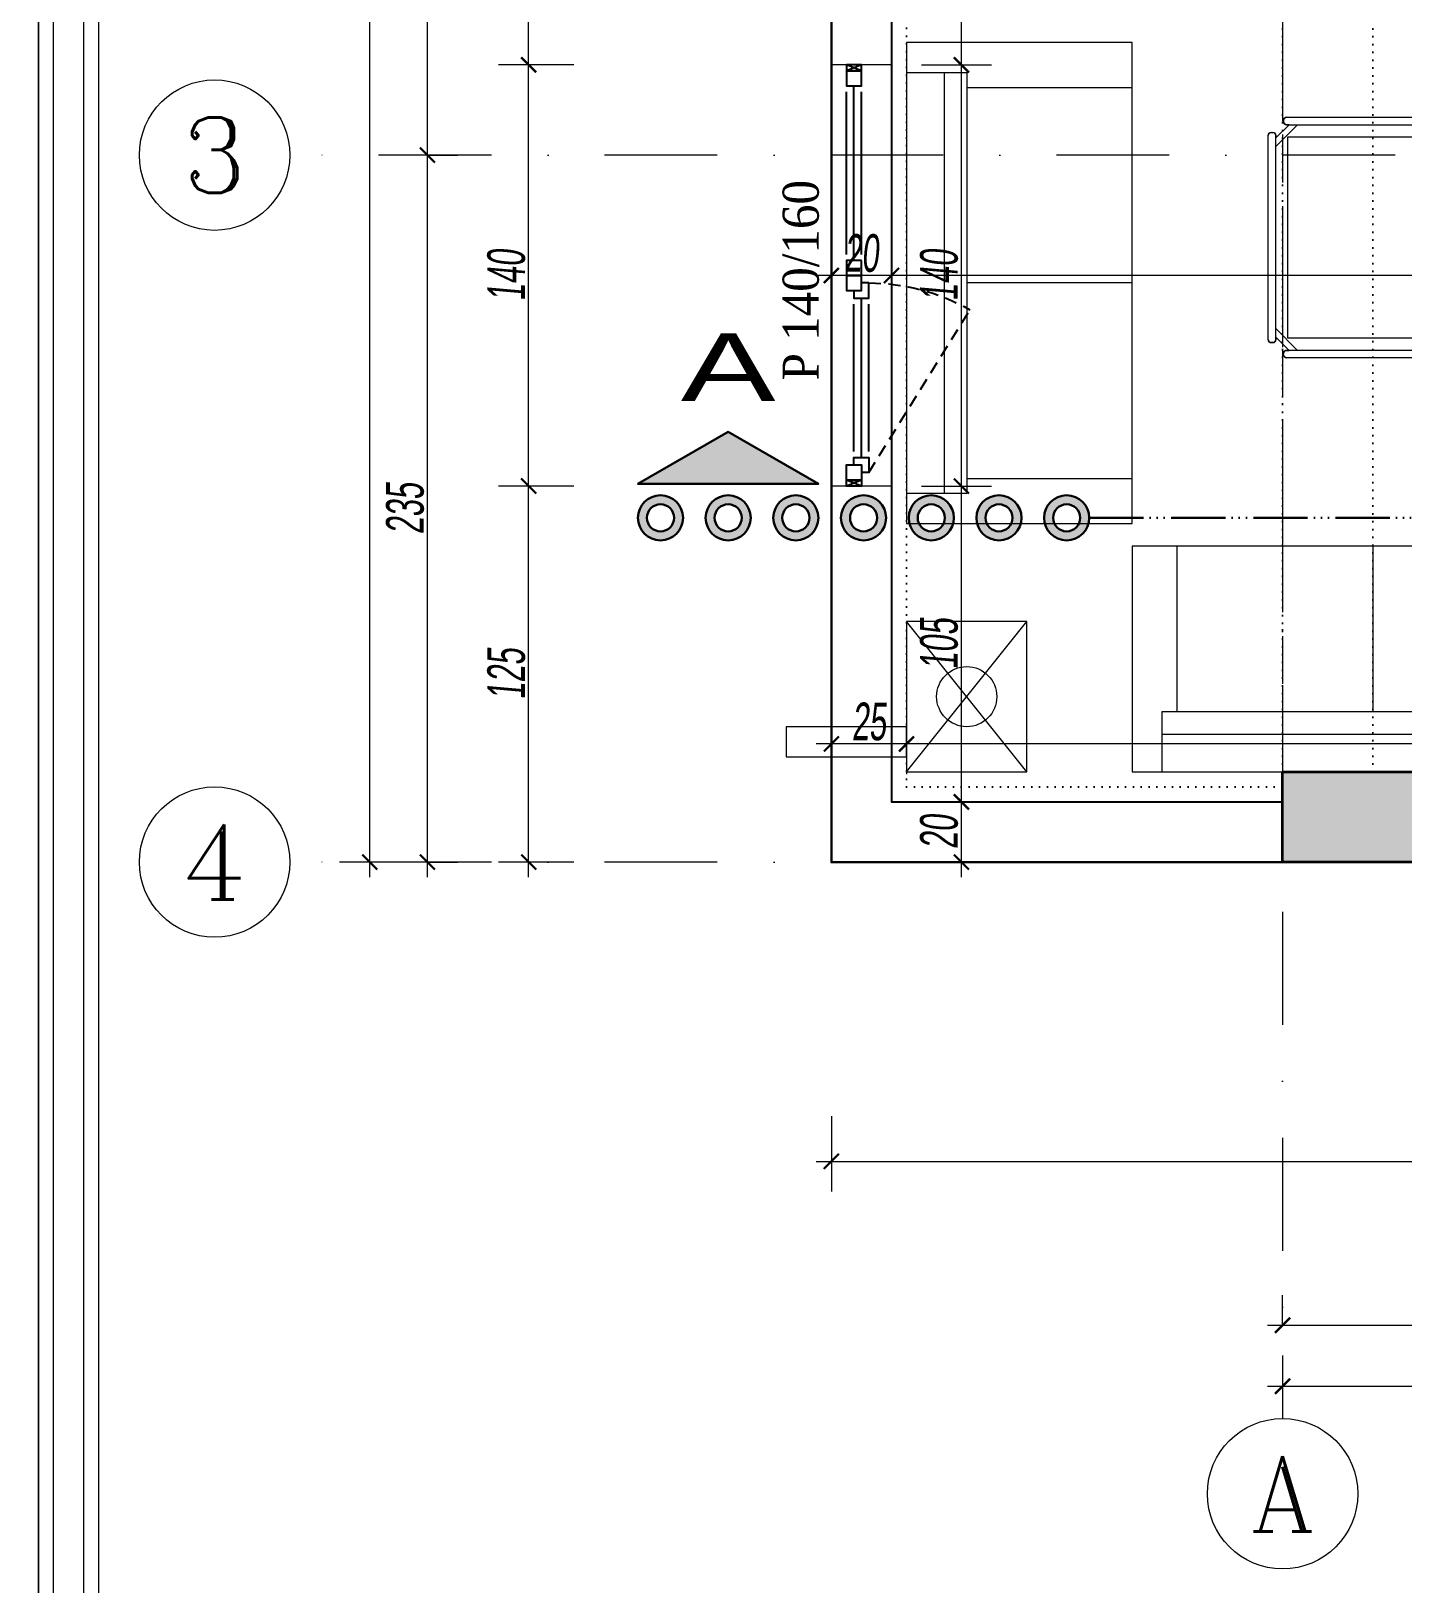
# Model space of a CAD drawing. Header units: millimetres. Extents: x -2145 to 33996, y -835 to 2363.
# Drawn here: x 13843 to 14299, y -380 to 136 of the extents above; entities that cross this region are included whole.
import ezdxf
from ezdxf.enums import TextEntityAlignment as Align

# ---------------------------------------------------------------- set-up
doc = ezdxf.new("R2010")
doc.units = ezdxf.units.MM
for name, pattern in [('ACAD_ISO06W100', [36, 24, -3, 0, -3, 0, -3, 0, -3]), ('DASHDOT', [1, 0.5, -0.25, 0, -0.25]), ('DOT', [0.25, 0, -0.25]), ('HIDDEN', [9.525, 6.35, -3.175]), ('KESIK', [0.325, 0.2, -0.125])]:
    doc.linetypes.add(name, pattern=pattern)
for name, color, linetype in [('0 @ 1', 7, 'Continuous'), ('m_doğrama_aluminyum', 105, 'Continuous'), ('NET_KİRİŞ', 253, 'DOT'), ('NET_POZ', 41, 'Continuous')]:
    doc.layers.add(name, color=color, linetype=linetype)
doc.layers.add('ALAN', color=3, linetype='Continuous', lineweight=25, plot=False)
for name, color, linetype, lineweight in [('arcCGDM_antet', 85, 'Continuous', 20), ('EMSAL HESAP', 1, 'Continuous', 30), ('MM-TEFRIS', 173, 'Continuous', 5), ('NET_AKS', 251, 'DASHDOT', 9), ('NET_AKS_YAZI', 31, 'DASHDOT', 9), ('NET_DUVAR', 150, 'Continuous', 18), ('NET_IZDUSUM', 251, 'HIDDEN', 5), ('NET_KESİT_ÇİZİGİSİ', 1, 'Continuous', 30), ('NET_KOLON_TARAMA', 8, 'Continuous', 0), ('NET_TAŞIYICI', 1, 'Continuous', 35), ('NET_ÖLÇÜ DIŞ', 235, 'Continuous', 9), ('NET_ÖLÇÜ İÇ', 54, 'Continuous', 9), ('NET_ÖLÇÜ_AKS', 31, 'Continuous', 15), ('TEFRIS_TWA', 173, 'Continuous', 9)]:
    doc.layers.add(name, color=color, linetype=linetype, lineweight=lineweight)
doc.layers.add('NET_TEFRIS2', color=7, linetype='Continuous', true_color=0xb5b5b5)
doc.layers.add('TEFRIS_YENI_TWA @ 1', color=7, linetype='Continuous', true_color=0xb5b5b5)
doc.styles.add('ARıAL', font='arial.ttf', dxfattribs={"width": 0.7})
doc.styles.add('BODRUM', font='swisscl.ttf', dxfattribs={"width": 0.8, "oblique": 5})
doc.styles.add('TAks_2', font='ROMANC', dxfattribs={"height": 5})
doc.styles.add('TGS SAYILAR', font='times.ttf', dxfattribs={"width": 0.7})
doc.dimstyles.new('olcu-50', dxfattribs={"dimscale": 0, "dimtxt": 12.5, "dimasz": 5, "dimexe": 10, "dimexo": 10, "dimgap": 1, "dimtad": 1, "dimdec": 1, "dimzin": 12, "dimtxsty": 'BODRUM', "dimblk": 'ARCHTICK', "dimcen": 8, "dimdle": 5, "dimclrd": 256, "dimclre": 256, "dimclrt": 256, "dimadec": 0, "dimazin": 2, "dimtfac": 1, "dimtdec": 1, "dimtix": 1, "dimtmove": 0, "dimatfit": 3, "dimldrblk": 'ARCHTICK', "dimfxl": 15, "dimfxlon": 1, "dimlwd": -1, "dimlwe": -1, "dimarcsym": 0})

# ---------------------------------------------------------------- blocks, each defined once
blk = doc.blocks.new('A$Cec846f78')
at = {"layer": 'NET_TAŞIYICI'}
blk.add_lwpolyline([(-1580, 30), (-1580, 0), (-1660, 0), (-1660, 30)], close=True, dxfattribs=at)
blk = doc.blocks.new('A$Ca5374770')
at = {"layer": 'NET_KOLON_TARAMA'}
h = blk.add_hatch(dxfattribs=at)
h.set_pattern_fill('ANSI33', color=256)
h.paths.add_polyline_path([(1115, 0), (1115, 235), (1090, 235), (1090, 225), (1090, 0)])
h.paths.add_polyline_path([(890, 0), (890, 225), (890, 235), (865, 235), (865, 0)])
h.paths.add_polyline_path([(1580, 30), (1580, 0), (1660, 0), (1660, 30)])
h.paths.add_polyline_path([(1620, 455), (1620, 385), (1660, 385), (1660, 455)])
h.paths.add_polyline_path([(80, 950), (80, 980), (0, 980), (0, 950)])
h.paths.add_polyline_path([(1580, 980), (1580, 950), (1660, 950), (1660, 980)])
h.paths.add_polyline_path([(1035, 980), (1035, 950), (1115, 950), (1115, 980)])
h.paths.add_polyline_path([(625, 950), (625, 980), (545, 980), (545, 950)])
h.paths.add_polyline_path([(80, 0), (80, 30), (0, 30), (0, 0)])
h.paths.add_polyline_path([(1051, 425), (1051, 385), (1121, 385), (1121, 425)])
h.paths.add_polyline_path([(609, 385), (609, 425), (539, 425), (539, 385)])
h.paths.add_polyline_path([(585, 0), (585, 30), (505, 30), (505, 0)])
h.paths.add_polyline_path([(40, 385), (40, 455), (0, 455), (0, 385)])
at = {"layer": 'NET_TAŞIYICI', "xscale": -1}
blk.add_blockref('A$Cec846f78', (0, 0), dxfattribs=at)
blk = doc.blocks.new('*U527')
at = {"layer": 'MM-TEFRIS'}
for p, q in [((-30.27, 37.5), (-37.5, 30.27)), ((-33.1, 37.5), (-37.5, 33.1)), ((-34.94, 39), (-34.94, 38.5)), ((-33.94, 40), (33.94, 40)), ((-33.94, 37.5), (33.94, 37.5)), ((30.27, 37.5), (37.5, 30.27)), ((33.1, 37.5), (37.5, 33.1)), ((34.94, 39), (34.94, 38.5)), ((-40, -33.94), (-40, 33.94)), ((-39, 34.94), (-38.5, 34.94)), ((-37.5, -33.94), (-37.5, 33.94)), ((-33.5, -33.5), (-33.5, 33.5)), ((-33.5, 33.5), (33.5, 33.5)), ((33.5, 33.5), (33.5, -33.5)), ((37.5, 33.94), (37.5, -33.94)), ((39, 34.94), (38.5, 34.94)), ((40, 33.94), (40, -33.94)), ((-30.27, -37.5), (-37.5, -30.27)), ((30.27, -37.5), (37.5, -30.27)), ((-39, -34.94), (-38.5, -34.94)), ((-33.1, -37.5), (-37.5, -33.1)), ((33.5, -33.5), (-33.5, -33.5)), ((33.1, -37.5), (37.5, -33.1)), ((39, -34.94), (38.5, -34.94)), ((-34.94, -39), (-34.94, -38.5)), ((33.94, -37.5), (-33.94, -37.5)), ((33.94, -40), (-33.94, -40)), ((34.94, -39), (34.94, -38.5))]:
    blk.add_line(p, q, dxfattribs=at)
blk.add_lwpolyline([(-33.94, -40, -0.414214), (-34.94, -39), (-34.94, -38.5, -0.414214), (-33.94, -37.5), (-33.1, -37.5), (-37.5, -33.1), (-37.5, -33.94, -0.414214), (-38.5, -34.94), (-39, -34.94, -0.414214), (-40, -33.94), (-40, 33.94, -0.414214), (-39, 34.94), (-38.5, 34.94, -0.414214), (-37.5, 33.94), (-37.5, 33.1), (-33.1, 37.5), (-33.94, 37.5, -0.414214), (-34.94, 38.5), (-34.94, 39, -0.414214), (-33.94, 40), (33.94, 40, -0.414214), (34.94, 39), (34.94, 38.5, -0.414214), (33.94, 37.5), (33.1, 37.5), (37.5, 33.1), (37.5, 33.94, -0.414214), (38.5, 34.94), (39, 34.94, -0.414214), (40, 33.94), (40, -33.94, -0.414214), (39, -34.94), (38.5, -34.94, -0.414214), (37.5, -33.94), (37.5, -33.1), (33.1, -37.5), (33.94, -37.5, -0.414214), (34.94, -38.5), (34.94, -39, -0.414214), (33.94, -40)], format="xyb", close=True, dxfattribs=at)
for centre, start, end in [((-33.94, 39), 90, 180), ((-33.94, 38.5), 180, 270), ((33.94, 39), 0, 90), ((33.94, 38.5), 270, 0), ((-39, 33.94), 90, 180), ((-38.5, 33.94), 0, 90), ((38.5, 33.94), 90, 180), ((39, 33.94), 0, 90), ((-39, -33.94), 180, 270), ((-38.5, -33.94), 270, 0), ((38.5, -33.94), 180, 270), ((39, -33.94), 270, 0), ((-33.94, -38.5), 90, 180), ((-33.94, -39), 180, 270), ((33.94, -38.5), 0, 90), ((33.94, -39), 270, 0)]:
    blk.add_arc(centre, 1, start, end, dxfattribs=at)
blk = doc.blocks.new('*U607')
at = {"layer": 'MM-TEFRIS'}
blk.add_lwpolyline([(0, 10), (160, 10), (160, 85), (0, 85)], close=True, dxfattribs=at)
at = {"layer": 'MM-TEFRIS', "lineweight": 9, "flags": 128}
blk.add_lwpolyline([(0, 10), (160, 10), (160, 85), (0, 85)], close=True, dxfattribs=at)
blk.add_lwpolyline([(0, 10), (160, 10), (160, 85), (0, 85)], close=True, dxfattribs=at)
for points in [[(10, 65), (10, 85)], [(150, 85), (150, 85), (150, 65), (150, 65)], [(150, 72.5), (10, 72.5)], [(150, 65), (10, 65)], [(15, 65), (15, 10)], [(80, 10), (80, 65)], [(145, 65), (145, 10)]]:
    blk.add_lwpolyline(points, dxfattribs=at)
blk = doc.blocks.new('C.MAKINESI')
at = {"layer": 'TEFRIS_TWA'}
for points in [[(-40, 20), (-40, -30), (0, -30), (0, 20), (-40, 20)], [(-40, 20), (0, -30)], [(0, 20), (-40, -30)]]:
    blk.add_lwpolyline(points, dxfattribs=at)
blk.add_lwpolyline([(40, 15), (0, 15), (0, 5), (40, 5)], close=True, dxfattribs=at)
blk.add_circle((-20, -5, 0), 10, dxfattribs=at)
blk = doc.blocks.new('*U619')
at = {"layer": 'm_doğrama_aluminyum', "linetype": 'KESIK', "ltscale": 0.2}
blk.add_line((-3015.1746, -58.1938, 0), (-3014.6338, -57.8585, 0), dxfattribs=at)
blk.add_line((-3015.1746, -58.1938, 0), (-3014.6338, -57.8585, 0), dxfattribs=at)
at = {"layer": 'm_doğrama_aluminyum', "elevation": 0}
for points in [[(-3015.1996, -58.2188), (-3015.2196, -58.2188), (-3015.2196, -58.2688), (-3015.1996, -58.2688), (-3015.1996, -58.2188)], [(-3015.1996, -58.2188), (-3015.2196, -58.2688)], [(-3015.2196, -58.2188), (-3015.1996, -58.2688)], [(-3015.1996, -58.2188), (-3015.1996, -58.2688), (-3015.1496, -58.2688), (-3015.1496, -58.2188), (-3015.1996, -58.2188)], [(-3015.1746, -58.1938), (-3015.1746, -58.2188)], [(-3015.1496, -58.2438), (-3015.1246, -58.2438), (-3015.1246, -58.1938), (-3015.1746, -58.1938)], [(-3015.1246, -58.2188), (-3014.5946, -58.2188)], [(-3015.1046, -58.1938), (-3014.6146, -58.1938)], [(-3014.5696, -58.2438), (-3014.5946, -58.2438), (-3014.5946, -58.1938), (-3014.5446, -58.1938)], [(-3014.5196, -58.2188), (-3014.5196, -58.2688), (-3014.5696, -58.2688), (-3014.5696, -58.2188), (-3014.5196, -58.2188)], [(-3014.5446, -58.1938), (-3014.5446, -58.2188)], [(-3014.4696, -58.2188), (-3014.4696, -58.2688), (-3014.5196, -58.2688), (-3014.5196, -58.2188), (-3014.4696, -58.2188)], [(-3014.4496, -58.2188), (-3013.9096, -58.2188)], [(-3013.8396, -58.2188), (-3013.8396, -58.2688), (-3013.8896, -58.2688), (-3013.8896, -58.2188), (-3013.8396, -58.2188)], [(-3013.8396, -58.2188), (-3013.8196, -58.2188), (-3013.8196, -58.2688), (-3013.8396, -58.2688), (-3013.8396, -58.2188)], [(-3013.8396, -58.2188), (-3013.8196, -58.2688)], [(-3013.8196, -58.2188), (-3013.8396, -58.2688)], [(-3015.1046, -58.2438), (-3014.6146, -58.2438)], [(-3014.4696, -58.2438), (-3013.8896, -58.2438)], [(-3014.4496, -58.2688), (-3013.9096, -58.2688)]]:
    blk.add_lwpolyline(points, dxfattribs=at)
at = {"layer": 'm_doğrama_aluminyum', "linetype": 'KESIK', "ltscale": 0.2}
blk.add_arc((-3015.2196, -58.1938, 0), 0.675, 359.9828, 29.7904, dxfattribs=at)
blk = doc.blocks.new('_ArchTick')
at = {"color": 0, "linetype": 'ByBlock', "const_width": 0.15}
blk.add_lwpolyline([(-0.5, -0.5), (0.5, 0.5)], dxfattribs=at)
blk = doc.blocks.new('*D1572')
at = {"layer": 'Defpoints', "color": 0, "transparency": 16777216}
for p in [(-1114.26, -745), (-1114.26, -745), (-1114.26, -980)]:
    blk.add_point(p, dxfattribs=at)
at = {"layer": 'NET_ÖLÇÜ_AKS', "transparency": 16777216}
for p, q in [((-1114.26, -985), (-1114.26, -740)), ((-1114.26, -745), (-1104.26, -745)), ((-1114.26, -980), (-1104.26, -980))]:
    blk.add_line(p, q, dxfattribs=at)
at = {"layer": 'NET_ÖLÇÜ_AKS', "transparency": 16777216, "xscale": 5, "yscale": 5, "zscale": 5}
for p, rotation in [((-1114.26, -745), 90), ((-1114.26, -980), 270)]:
    blk.add_blockref('_ArchTick', p, dxfattribs=dict(at, rotation=rotation))
at = {"layer": 'NET_ÖLÇÜ_AKS', "transparency": 16777216, "insert": (-1121.67, -862.5), "char_height": 12.5, "attachment_point": 5, "rotation": 90, "style": 'BODRUM'}
blk.add_mtext('235', dxfattribs=at)
blk = doc.blocks.new('*D1573')
at = {"layer": 'Defpoints', "color": 0, "transparency": 16777216}
for p in [(-1114.26, -595), (-1114.26, -595), (-1114.26, -745)]:
    blk.add_point(p, dxfattribs=at)
at = {"layer": 'NET_ÖLÇÜ_AKS', "transparency": 16777216}
for p, q in [((-1114.26, -750), (-1114.26, -590)), ((-1114.26, -595), (-1104.26, -595)), ((-1114.26, -745), (-1104.26, -745))]:
    blk.add_line(p, q, dxfattribs=at)
at = {"layer": 'NET_ÖLÇÜ_AKS', "transparency": 16777216, "xscale": 5, "yscale": 5, "zscale": 5}
for p, rotation in [((-1114.26, -595), 90), ((-1114.26, -745), 270)]:
    blk.add_blockref('_ArchTick', p, dxfattribs=dict(at, rotation=rotation))
at = {"layer": 'NET_ÖLÇÜ_AKS', "transparency": 16777216, "insert": (-1121.66, -670), "char_height": 12.5, "attachment_point": 5, "rotation": 90, "style": 'BODRUM'}
blk.add_mtext('150', dxfattribs=at)
blk = doc.blocks.new('*D1575')
at = {"layer": 'Defpoints', "color": 0, "transparency": 16777216}
for p in [(-1133.46, 0), (-1114.26, 0), (-1114.26, -980)]:
    blk.add_point(p, dxfattribs=at)
at = {"layer": 'NET_ÖLÇÜ_AKS', "transparency": 16777216}
for p, q in [((-1133.46, -985), (-1133.46, 5)), ((-1124.26, 0), (-1143.46, 0)), ((-1124.26, -980), (-1143.46, -980))]:
    blk.add_line(p, q, dxfattribs=at)
at = {"layer": 'NET_ÖLÇÜ_AKS', "transparency": 16777216, "xscale": 5, "yscale": 5, "zscale": 5}
for p, rotation in [((-1133.46, 0), 90), ((-1133.46, -980), 270)]:
    blk.add_blockref('_ArchTick', p, dxfattribs=dict(at, rotation=rotation))
at = {"layer": 'NET_ÖLÇÜ_AKS', "transparency": 16777216, "insert": (-1140.86, -490), "char_height": 12.5, "attachment_point": 5, "rotation": 90, "style": 'BODRUM'}
blk.add_mtext('980', dxfattribs=at)
blk = doc.blocks.new('*D1576')
at = {"layer": 'Defpoints', "color": 0, "transparency": 16777216}
for p in [(-830, -1133.99), (-285, -1133.99), (-285, -1133.99)]:
    blk.add_point(p, dxfattribs=at)
at = {"layer": 'NET_ÖLÇÜ_AKS', "transparency": 16777216}
for p, q in [((-830, -1133.99), (-830, -1123.99)), ((-285, -1133.99), (-285, -1123.99)), ((-835, -1133.99), (-280, -1133.99))]:
    blk.add_line(p, q, dxfattribs=at)
at = {"layer": 'NET_ÖLÇÜ_AKS', "transparency": 16777216, "xscale": 5, "yscale": 5, "zscale": 5, "rotation": 180}
blk.add_blockref('_ArchTick', (-830, -1133.99), dxfattribs=at)
at = {"layer": 'NET_ÖLÇÜ_AKS', "transparency": 16777216, "xscale": 5, "yscale": 5, "zscale": 5}
blk.add_blockref('_ArchTick', (-285, -1133.99), dxfattribs=at)
at = {"layer": 'NET_ÖLÇÜ_AKS', "transparency": 16777216, "insert": (-557.5, -1126.61), "char_height": 12.5, "attachment_point": 5, "style": 'BODRUM'}
blk.add_mtext('545', dxfattribs=at)
blk = doc.blocks.new('*D1580')
at = {"layer": 'Defpoints', "color": 0, "transparency": 16777216}
for p in [(-830, -1133.99), (830, -1133.99), (830, -1154.27)]:
    blk.add_point(p, dxfattribs=at)
at = {"layer": 'NET_ÖLÇÜ_AKS', "transparency": 16777216}
for p, q in [((-830, -1143.99), (-830, -1164.27)), ((830, -1143.99), (830, -1164.27)), ((-835, -1154.27), (835, -1154.27))]:
    blk.add_line(p, q, dxfattribs=at)
at = {"layer": 'NET_ÖLÇÜ_AKS', "transparency": 16777216, "xscale": 5, "yscale": 5, "zscale": 5, "rotation": 180}
blk.add_blockref('_ArchTick', (-830, -1154.27), dxfattribs=at)
at = {"layer": 'NET_ÖLÇÜ_AKS', "transparency": 16777216, "xscale": 5, "yscale": 5, "zscale": 5}
blk.add_blockref('_ArchTick', (830, -1154.27), dxfattribs=at)
at = {"layer": 'NET_ÖLÇÜ_AKS', "transparency": 16777216, "insert": (0, -1146.87), "char_height": 12.5, "attachment_point": 5, "style": 'BODRUM'}
blk.add_mtext('1660', dxfattribs=at)
blk = doc.blocks.new('A$C5ec6af74')
at = {"layer": 'NET_AKS', "ltscale": 75}
for p, q in [((-865, 1185), (-865, -185)), ((1125, 235), (-1195, 235)), ((1125, 0), (-1195, 0))]:
    blk.add_line(p, q, dxfattribs=at)
at = {"layer": 'NET_AKS', "linetype": 'Continuous', "ltscale": 100}
for centre in [(-1220, 235), (-1220, 0), (-865, -210)]:
    blk.add_circle(centre, 25, dxfattribs=at)
at = {"layer": 'NET_AKS_YAZI', "linetype": 'Continuous', "style": 'TAks_2'}
for s, p in [('3', (-1220, 235)), ('4', (-1220, 0)), ('A', (-865, -210))]:
    blk.add_text(s, height=25, dxfattribs=at).set_placement(p, align=Align.MIDDLE_CENTER)
blk = doc.blocks.new('*D838')
at = {"layer": 'Defpoints', "color": 0, "transparency": 16777216}
for p in [(14152.72, -120.39), (14152.72, -120.39), (14152.72, -140.39)]:
    blk.add_point(p, dxfattribs=at)
at = {"layer": 'NET_ÖLÇÜ İÇ', "transparency": 16777216}
for p, q in [((14152.72, -145.39), (14152.72, -115.39)), ((14152.72, -120.39), (14162.72, -120.39)), ((14152.72, -140.39), (14162.72, -140.39))]:
    blk.add_line(p, q, dxfattribs=at)
at = {"layer": 'NET_ÖLÇÜ İÇ', "transparency": 16777216, "xscale": 5, "yscale": 5, "zscale": 5}
for p, rotation in [((14152.72, -120.39), 90), ((14152.72, -140.39), 270)]:
    blk.add_blockref('_ArchTick', p, dxfattribs=dict(at, rotation=rotation))
at = {"layer": 'NET_ÖLÇÜ İÇ', "transparency": 16777216, "insert": (14145.31, -130.39), "char_height": 12.5, "attachment_point": 5, "rotation": 90, "style": 'BODRUM'}
blk.add_mtext('20', dxfattribs=at)
blk = doc.blocks.new('*D839')
at = {"layer": 'Defpoints', "color": 0, "transparency": 16777216}
for p in [(14129.48, -15.39), (14152.72, -15.39), (14152.72, -120.39)]:
    blk.add_point(p, dxfattribs=at)
at = {"layer": 'NET_ÖLÇÜ İÇ', "transparency": 16777216}
for p, q in [((14139.48, -15.39), (14162.72, -15.39)), ((14152.72, -125.39), (14152.72, -10.39)), ((14152.72, -120.39), (14162.72, -120.39))]:
    blk.add_line(p, q, dxfattribs=at)
at = {"layer": 'NET_ÖLÇÜ İÇ', "transparency": 16777216, "xscale": 5, "yscale": 5, "zscale": 5}
for p, rotation in [((14152.72, -15.39), 90), ((14152.72, -120.39), 270)]:
    blk.add_blockref('_ArchTick', p, dxfattribs=dict(at, rotation=rotation))
at = {"layer": 'NET_ÖLÇÜ İÇ', "transparency": 16777216, "insert": (14145.31, -67.89), "char_height": 12.5, "attachment_point": 5, "rotation": 90, "style": 'BODRUM'}
blk.add_mtext('105', dxfattribs=at)
blk = doc.blocks.new('*D840')
at = {"layer": 'Defpoints', "color": 0, "transparency": 16777216}
for p in [(14129.48, 124.61), (14152.72, 124.61), (14129.48, -15.39)]:
    blk.add_point(p, dxfattribs=at)
at = {"layer": 'NET_ÖLÇÜ İÇ', "transparency": 16777216}
for p, q in [((14152.72, -20.39), (14152.72, 129.61)), ((14139.48, 124.61), (14162.72, 124.61)), ((14139.48, -15.39), (14162.72, -15.39))]:
    blk.add_line(p, q, dxfattribs=at)
at = {"layer": 'NET_ÖLÇÜ İÇ', "transparency": 16777216, "xscale": 5, "yscale": 5, "zscale": 5}
for p, rotation in [((14152.72, 124.61), 90), ((14152.72, -15.39), 270)]:
    blk.add_blockref('_ArchTick', p, dxfattribs=dict(at, rotation=rotation))
at = {"layer": 'NET_ÖLÇÜ İÇ', "transparency": 16777216, "insert": (14145.31, 54.61), "char_height": 12.5, "attachment_point": 5, "rotation": 90, "style": 'BODRUM'}
blk.add_mtext('140', dxfattribs=at)
blk = doc.blocks.new('*D841')
at = {"layer": 'Defpoints', "color": 0, "transparency": 16777216}
for p in [(14149.48, 244.61), (14152.72, 244.61), (14129.48, 124.61)]:
    blk.add_point(p, dxfattribs=at)
at = {"layer": 'NET_ÖLÇÜ İÇ', "transparency": 16777216}
for p, q in [((14152.72, 119.61), (14152.72, 249.61)), ((14152.72, 244.61), (14162.72, 244.61)), ((14139.48, 124.61), (14162.72, 124.61))]:
    blk.add_line(p, q, dxfattribs=at)
at = {"layer": 'NET_ÖLÇÜ İÇ', "transparency": 16777216, "xscale": 5, "yscale": 5, "zscale": 5}
for p, rotation in [((14152.72, 244.61), 90), ((14152.72, 124.61), 270)]:
    blk.add_blockref('_ArchTick', p, dxfattribs=dict(at, rotation=rotation))
at = {"layer": 'NET_ÖLÇÜ İÇ', "transparency": 16777216, "insert": (14145.31, 184.61), "char_height": 12.5, "attachment_point": 5, "rotation": 90, "style": 'BODRUM'}
blk.add_mtext('120', dxfattribs=at)
blk = doc.blocks.new('*D900')
at = {"layer": 'Defpoints', "color": 0, "transparency": 16777216}
for p in [(14129.48, 54.59), (14549.48, 54.59), (14129.48, -15.39)]:
    blk.add_point(p, dxfattribs=at)
at = {"layer": 'NET_ÖLÇÜ İÇ', "transparency": 16777216}
for p, q in [((14129.48, 39.59), (14129.48, 64.59)), ((14549.48, 54.59), (14549.48, 64.59)), ((14554.48, 54.59), (14124.48, 54.59))]:
    blk.add_line(p, q, dxfattribs=at)
at = {"layer": 'NET_ÖLÇÜ İÇ', "transparency": 16777216, "xscale": 5, "yscale": 5, "zscale": 5, "rotation": 180}
blk.add_blockref('_ArchTick', (14129.48, 54.59), dxfattribs=at)
at = {"layer": 'NET_ÖLÇÜ İÇ', "transparency": 16777216, "xscale": 5, "yscale": 5, "zscale": 5}
blk.add_blockref('_ArchTick', (14549.48, 54.59), dxfattribs=at)
at = {"layer": 'NET_ÖLÇÜ İÇ', "transparency": 16777216, "insert": (14339.48, 61.99), "char_height": 12.5, "attachment_point": 5, "style": 'BODRUM'}
blk.add_mtext('420', dxfattribs=at)
blk = doc.blocks.new('*D901')
at = {"layer": 'Defpoints', "color": 0, "transparency": 16777216}
for p in [(14109.48, 54.59), (14109.48, -15.39), (14129.48, -15.39)]:
    blk.add_point(p, dxfattribs=at)
at = {"layer": 'NET_ÖLÇÜ İÇ', "transparency": 16777216}
for p, q in [((14109.48, 39.59), (14109.48, 64.59)), ((14129.48, 39.59), (14129.48, 64.59)), ((14134.48, 54.59), (14104.48, 54.59))]:
    blk.add_line(p, q, dxfattribs=at)
at = {"layer": 'NET_ÖLÇÜ İÇ', "transparency": 16777216, "xscale": 5, "yscale": 5, "zscale": 5, "rotation": 180}
blk.add_blockref('_ArchTick', (14109.48, 54.59), dxfattribs=at)
at = {"layer": 'NET_ÖLÇÜ İÇ', "transparency": 16777216, "xscale": 5, "yscale": 5, "zscale": 5}
blk.add_blockref('_ArchTick', (14129.48, 54.59), dxfattribs=at)
at = {"layer": 'NET_ÖLÇÜ İÇ', "transparency": 16777216, "insert": (14119.48, 61.99), "char_height": 12.5, "attachment_point": 5, "style": 'BODRUM'}
blk.add_mtext('20', dxfattribs=at)
blk = doc.blocks.new('*D1143')
at = {"layer": 'Defpoints', "color": 0, "transparency": 16777216}
for p in [(14008.87, -15.39), (14109.48, -15.39), (14109.48, -140.39)]:
    blk.add_point(p, dxfattribs=at)
at = {"layer": 'NET_ÖLÇÜ DIŞ', "transparency": 16777216}
for p, q in [((14023.87, -15.39), (13998.87, -15.39)), ((14008.87, -145.39), (14008.87, -10.39)), ((14023.87, -140.39), (13998.87, -140.39))]:
    blk.add_line(p, q, dxfattribs=at)
at = {"layer": 'NET_ÖLÇÜ DIŞ', "transparency": 16777216, "xscale": 5, "yscale": 5, "zscale": 5}
for p, rotation in [((14008.87, -15.39), 90), ((14008.87, -140.39), 270)]:
    blk.add_blockref('_ArchTick', p, dxfattribs=dict(at, rotation=rotation))
at = {"layer": 'NET_ÖLÇÜ DIŞ', "transparency": 16777216, "insert": (14001.47, -77.89), "char_height": 12.5, "attachment_point": 5, "rotation": 90, "style": 'BODRUM'}
blk.add_mtext('125', dxfattribs=at)
blk = doc.blocks.new('*D1144')
at = {"layer": 'Defpoints', "color": 0, "transparency": 16777216}
for p in [(14008.87, 124.61), (14109.48, 124.61), (14109.48, -15.39)]:
    blk.add_point(p, dxfattribs=at)
at = {"layer": 'NET_ÖLÇÜ DIŞ', "transparency": 16777216}
for p, q in [((14008.87, -20.39), (14008.87, 129.61)), ((14023.87, 124.61), (13998.87, 124.61)), ((14023.87, -15.39), (13998.87, -15.39))]:
    blk.add_line(p, q, dxfattribs=at)
at = {"layer": 'NET_ÖLÇÜ DIŞ', "transparency": 16777216, "xscale": 5, "yscale": 5, "zscale": 5}
for p, rotation in [((14008.87, 124.61), 90), ((14008.87, -15.39), 270)]:
    blk.add_blockref('_ArchTick', p, dxfattribs=dict(at, rotation=rotation))
at = {"layer": 'NET_ÖLÇÜ DIŞ', "transparency": 16777216, "insert": (14001.47, 54.61), "char_height": 12.5, "attachment_point": 5, "rotation": 90, "style": 'BODRUM'}
blk.add_mtext('140', dxfattribs=at)
blk = doc.blocks.new('*D1145')
at = {"layer": 'Defpoints', "color": 0, "transparency": 16777216}
for p in [(14008.87, 244.61), (14089.48, 244.61), (14109.48, 124.61)]:
    blk.add_point(p, dxfattribs=at)
at = {"layer": 'NET_ÖLÇÜ DIŞ', "transparency": 16777216}
for p, q in [((14008.87, 119.61), (14008.87, 249.61)), ((14023.87, 244.61), (13998.87, 244.61)), ((14023.87, 124.61), (13998.87, 124.61))]:
    blk.add_line(p, q, dxfattribs=at)
at = {"layer": 'NET_ÖLÇÜ DIŞ', "transparency": 16777216, "xscale": 5, "yscale": 5, "zscale": 5}
for p, rotation in [((14008.87, 244.61), 90), ((14008.87, 124.61), 270)]:
    blk.add_blockref('_ArchTick', p, dxfattribs=dict(at, rotation=rotation))
at = {"layer": 'NET_ÖLÇÜ DIŞ', "transparency": 16777216, "insert": (14001.47, 184.61), "char_height": 12.5, "attachment_point": 5, "rotation": 90, "style": 'BODRUM'}
blk.add_mtext('120', dxfattribs=at)
blk = doc.blocks.new('*D1183')
at = {"layer": 'Defpoints', "color": 0, "transparency": 16777216}
for p in [(14109.48, -140.39), (16069.48, -140.39), (16069.48, -239.89)]:
    blk.add_point(p, dxfattribs=at)
at = {"layer": 'NET_ÖLÇÜ DIŞ', "transparency": 16777216}
for p, q in [((14109.48, -224.89), (14109.48, -249.89)), ((16069.48, -224.89), (16069.48, -249.89)), ((14104.48, -239.89), (16074.48, -239.89))]:
    blk.add_line(p, q, dxfattribs=at)
at = {"layer": 'NET_ÖLÇÜ DIŞ', "transparency": 16777216, "xscale": 5, "yscale": 5, "zscale": 5, "rotation": 180}
blk.add_blockref('_ArchTick', (14109.48, -239.89), dxfattribs=at)
at = {"layer": 'NET_ÖLÇÜ DIŞ', "transparency": 16777216, "xscale": 5, "yscale": 5, "zscale": 5}
blk.add_blockref('_ArchTick', (16069.48, -239.89), dxfattribs=at)
at = {"layer": 'NET_ÖLÇÜ DIŞ', "transparency": 16777216, "insert": (15089.48, -232.48), "char_height": 12.5, "attachment_point": 5, "style": 'BODRUM'}
blk.add_mtext('1960', dxfattribs=at)
blk = doc.blocks.new('A$Cb9b20b1b')
at = {"layer": 'NET_KİRİŞ', "ltscale": 10}
for p, q in [((920, -235), (920, 180)), ((740, -205), (740, 150)), ((770, -205), (770, 150)), ((895, -210), (895, 150)), ((895, -210), (770, -210)), ((920, -235), (770, -235))]:
    blk.add_line(p, q, dxfattribs=at)
blk = doc.blocks.new('İŞRT - KES YER')
at = {"layer": 'NET_KESİT_ÇİZİGİSİ'}
h = blk.add_hatch(color=251, dxfattribs=at)
h.dxf.hatch_style = 1
h.paths.add_polyline_path([(0, 0), (40, -23.09), (-40, -23.09)])
h = blk.add_hatch(color=256, dxfattribs=at)
h.dxf.hatch_style = 1
h.paths.add_polyline_path([(160, -38.09, -1), (140, -38.09, -1)])
h.paths.add_polyline_path([(144, -38.09, 1), (156, -38.09, 1)], flags=16)
h.paths.add_polyline_path([(130, -38.09, -1), (110, -38.09, -1)])
h.paths.add_polyline_path([(114, -38.09, 1), (126, -38.09, 1)], flags=16)
h.paths.add_polyline_path([(100, -38.09, -1), (80, -38.09, -1)])
h.paths.add_polyline_path([(84, -38.09, 1), (96, -38.09, 1)], flags=16)
h.paths.add_polyline_path([(70, -38.09, -1), (50, -38.09, -1)])
h.paths.add_polyline_path([(54, -38.09, 1), (66, -38.09, 1)], flags=16)
h.paths.add_polyline_path([(40, -38.09, -1), (20, -38.09, -1)])
h.paths.add_polyline_path([(24, -38.09, 1), (36, -38.09, 1)], flags=16)
h.paths.add_polyline_path([(10, -38.09, -1), (-10, -38.09, -1)])
h.paths.add_polyline_path([(-6, -38.09, 1), (6, -38.09, 1)], flags=16)
h.paths.add_polyline_path([(-20, -38.09, -1), (-40, -38.09, -1)])
h.paths.add_polyline_path([(-36, -38.09, 1), (-24, -38.09, 1)], flags=16)
blk.add_lwpolyline([(0, 0), (40, -23.09), (-40, -23.09)], close=True, dxfattribs=at)
for centre, radius in [((-30, -38.09), 10), ((-30, -38.09), 6), ((0, -38.09), 10), ((0, -38.09), 6), ((30, -38.09), 10), ((30, -38.09), 6), ((60, -38.09), 10), ((60, -38.09), 6), ((90, -38.09), 10), ((90, -38.09), 6), ((120, -38.09), 10), ((120, -38.09), 6), ((150, -38.09), 10), ((150, -38.09), 6)]:
    blk.add_circle(centre, radius, dxfattribs=at)
blk = doc.blocks.new('*U1585')
at = {"layer": 'NET_KESİT_ÇİZİGİSİ', "linetype": 'ACAD_ISO06W100'}
blk.add_lwpolyline([(2626.67, 0), (200, 0)], dxfattribs=at)
at = {"layer": 'NET_KESİT_ÇİZİGİSİ', "xscale": -1}
blk.add_blockref('İŞRT - KES YER', (2786.67, 38.09), dxfattribs=at)
at = {"layer": 'NET_KESİT_ÇİZİGİSİ', "style": 'ARıAL', "width": 1.5}
for tag, p in [('KESİTSOL', (40, 66.83)), ('KESİTSAĞ', (2786.67, 66.83))]:
    blk.add_attdef(tag, text='', height=30, dxfattribs=at).set_placement(p, align=Align.MIDDLE_CENTER)
blk = doc.blocks.new('*D1829')
at = {"layer": 'Defpoints', "color": 0, "transparency": 16777216}
for p in [(14134.48, -101.12), (14134.48, -101.12), (14509.48, -101.12)]:
    blk.add_point(p, dxfattribs=at)
at = {"layer": 'NET_ÖLÇÜ İÇ', "transparency": 16777216}
for p, q in [((14514.48, -101.12), (14129.48, -101.12)), ((14134.48, -101.12), (14134.48, -111.12)), ((14509.48, -101.12), (14509.48, -111.12))]:
    blk.add_line(p, q, dxfattribs=at)
at = {"layer": 'NET_ÖLÇÜ İÇ', "transparency": 16777216, "xscale": 5, "yscale": 5, "zscale": 5, "rotation": 180}
blk.add_blockref('_ArchTick', (14134.48, -101.12), dxfattribs=at)
at = {"layer": 'NET_ÖLÇÜ İÇ', "transparency": 16777216, "xscale": 5, "yscale": 5, "zscale": 5}
blk.add_blockref('_ArchTick', (14509.48, -101.12), dxfattribs=at)
at = {"layer": 'NET_ÖLÇÜ İÇ', "transparency": 16777216, "insert": (14321.98, -93.71), "char_height": 12.5, "attachment_point": 5, "style": 'BODRUM'}
blk.add_mtext('375', dxfattribs=at)
blk = doc.blocks.new('*D1830')
at = {"layer": 'Defpoints', "color": 0, "transparency": 16777216}
for p in [(14109.48, -101.12), (14109.48, -101.12), (14134.48, -101.12)]:
    blk.add_point(p, dxfattribs=at)
at = {"layer": 'NET_ÖLÇÜ İÇ', "transparency": 16777216}
for p, q in [((14109.48, -101.12), (14109.48, -91.12)), ((14139.48, -101.12), (14104.48, -101.12)), ((14134.48, -101.12), (14134.48, -111.12))]:
    blk.add_line(p, q, dxfattribs=at)
at = {"layer": 'NET_ÖLÇÜ İÇ', "transparency": 16777216, "xscale": 5, "yscale": 5, "zscale": 5, "rotation": 180}
blk.add_blockref('_ArchTick', (14109.48, -101.12), dxfattribs=at)
at = {"layer": 'NET_ÖLÇÜ İÇ', "transparency": 16777216, "xscale": 5, "yscale": 5, "zscale": 5}
blk.add_blockref('_ArchTick', (14134.48, -101.12), dxfattribs=at)
at = {"layer": 'NET_ÖLÇÜ İÇ', "transparency": 16777216, "insert": (14121.98, -93.72), "char_height": 12.5, "attachment_point": 5, "style": 'BODRUM'}
blk.add_mtext('25', dxfattribs=at)
blk = doc.blocks.new('A$C3a4dd877')
at = {"layer": 'NET_ÖLÇÜ_AKS'}
for p1, p2, distance, picture, middle in [((-1114.26, -980), (-1114.26, 0), 19.2, '*D1575', (-1140.86, -490)), ((-1114.26, -980), (-1114.26, -745), 0, '*D1572', (-1121.67, -862.5)), ((-830, -1133.99), (-285, -1133.99), 0, '*D1576', (-557.5, -1126.61)), ((-830, -1133.99), (830, -1133.99), -20.28, '*D1580', (0, -1146.87))]:
    dim = blk.add_aligned_dim(p1=p1, p2=p2, distance=distance, dimstyle='olcu-50', override={"dimscale": 1}, dxfattribs=at)
    dim.commit()
    dim.dimension.update_dxf_attribs({"geometry": picture, "text_midpoint": middle})
dim = blk.add_linear_dim(base=(-1114.26, -595), p1=(-1114.26, -745), p2=(-1114.26, -595), angle=270, dimstyle='olcu-50', override={"dimscale": 1, "dimtmove": 1}, dxfattribs=at)
dim.commit()
dim.dimension.update_dxf_attribs({"geometry": '*D1573', "text_midpoint": (-1121.66, -670)})

msp = doc.modelspace()

# ---------------------------------------------------------------- linework, layer by layer
at = {"layer": 'ALAN'}
for points in [[(16089.48, 839.61), (14089.48, 839.61), (14089.48, 244.61), (14109.48, 244.61), (14109.48, -140.39), (16069.48, -140.39), (16069.48, 244.61), (16089.48, 244.61)], [(14549.48, 109.61), (14659.48, 109.61), (14659.48, 244.61), (14299.48, 244.61), (14259.48, 244.61), (14129.48, 244.61), (14129.48, -120.39), (14259.48, -120.39), (14259.48, -110.39), (14339.48, -110.39), (14339.48, -120.39), (14509.48, -120.39), (14509.48, -75.39), (14549.48, -75.39)]]:
    msp.add_lwpolyline(points, close=True, dxfattribs=at)
at = {"layer": 'arcCGDM_antet', "ltscale": 10}
for points in [[(11345.97, 1665.32), (13845.97, 1665.32), (13845.97, -834.68), (11345.97, -834.68)], [(13845.97, 1665.32), (16345.97, 1665.32), (16345.97, -834.68), (13845.97, -834.68)], [(13850.97, 1660.32), (16340.97, 1660.32), (16340.97, -829.68), (13850.97, -829.68)], [(13860.97, 1650.32), (16330.97, 1650.32), (16330.97, -769.68), (13860.97, -769.68)], [(13865.97, 1645.32), (16325.97, 1645.32), (16325.97, -764.68), (13865.97, -764.68)]]:
    msp.add_lwpolyline(points, close=True, dxfattribs=at)
at = {"layer": 'EMSAL HESAP'}
msp.add_lwpolyline([(14109.48, -140.39), (14109.48, 244.61), (14089.48, 244.61), (14089.48, 512.11), (14669.48, 512.11), (14669.48, 109.61), (14814.48, 109.61), (14814.48, -140.39)], close=True, dxfattribs=at)
at = {"layer": 'NET_DUVAR'}
for p, q in [((14109.48, 124.61), (14109.48, 244.61)), ((14129.48, 124.61), (14129.48, 244.61)), ((14129.48, 124.61), (14109.48, 124.61)), ((14109.48, -140.39), (14109.48, -15.39)), ((14129.48, -15.39), (14109.48, -15.39)), ((14129.48, -120.39), (14129.48, -15.39)), ((14259.48, -120.39), (14129.48, -120.39)), ((14259.48, -140.39), (14109.48, -140.39))]:
    msp.add_line(p, q, dxfattribs=at)
at = {"layer": 'NET_IZDUSUM', "ltscale": 2.5}
msp.add_lwpolyline([(15919.48, 839.61), (14259.48, 839.61), (14259.48, -140.39), (15919.48, -140.39)], close=True, dxfattribs=at)

# ---------------------------------------------------------------- block references
at = {"layer": '0 @ 1', "rotation": 270}
msp.add_blockref('*U527', (14294.73, 67.22), dxfattribs=at)
at = {"layer": 'm_doğrama_aluminyum', "xscale": -100, "yscale": 100, "zscale": 100, "rotation": 270}
msp.add_blockref('*U619', (19941.36, 301506.57, 0), dxfattribs=at)
at = {"layer": 'NET_AKS'}
msp.add_blockref('A$C5ec6af74', (15124.48, -140.39), dxfattribs=at)
at = {"layer": 'NET_KESİT_ÇİZİGİSİ', "ltscale": 100}
ref = msp.add_blockref('*U1585', (16165.19, -25.96), dxfattribs=dict(at, xscale=-0.75, yscale=0.75, zscale=0.75))
ref.add_attrib('KESİTSAĞ', 'A', dxfattribs={"height": 22.5, "style": 'ARıAL', "width": 1.5}).set_placement((14075.19, 24.16), align=Align.MIDDLE_CENTER)
at = {"layer": 'NET_KİRİŞ', "xscale": -1}
msp.add_blockref('A$Cb9b20b1b', (15029.48, 94.61), dxfattribs=at)
at = {"layer": 'NET_TAŞIYICI', "xscale": -1}
msp.add_blockref('A$Ca5374770', (15919.48, -140.39), dxfattribs=at)
at = {"layer": 'NET_TEFRIS2', "rotation": 180.0000580683388}
msp.add_blockref('C.MAKINESI', (14134.48, -90.39), dxfattribs=at)
at = {"layer": 'NET_ÖLÇÜ_AKS'}
msp.add_blockref('A$C3a4dd877', (15089.48, 839.61), dxfattribs=at)
at = {"layer": 'TEFRIS_YENI_TWA @ 1'}
for p, rotation in [((14219.48, -27.89), 90.00000000000001), ((14369.48, -25.39), 180)]:
    msp.add_blockref('*U607', p, dxfattribs=dict(at, rotation=rotation))

# ---------------------------------------------------------------- texts
at = {"layer": 'NET_POZ', "style": 'TGS SAYILAR', "width": 0.9}
msp.add_text('P 140/160', height=12, rotation=90, dxfattribs=at).set_placement((14105.29, 19.73))

# ---------------------------------------------------------------- dimensions: what is measured, and where the dimension line sits
at = {"layer": 'NET_ÖLÇÜ DIŞ'}
for base, p1, p2, picture, middle in [((14008.87, 244.61), (14109.48, 124.61), (14089.48, 244.61), '*D1145', (14001.47, 184.61)), ((14008.87, 124.61), (14109.48, -15.39), (14109.48, 124.61), '*D1144', (14001.47, 54.61))]:
    dim = msp.add_linear_dim(base=base, p1=p1, p2=p2, angle=270, dimstyle='olcu-50', override={"dimscale": 1, "dimtmove": 1}, dxfattribs=at)
    dim.commit()
    dim.dimension.update_dxf_attribs({"geometry": picture, "text_midpoint": middle})
for p2, distance, picture, middle in [((14109.48, -15.39), 100.6, '*D1143', (14001.47, -77.89)), ((16069.48, -140.39), -99.5, '*D1183', (15089.48, -232.48))]:
    dim = msp.add_aligned_dim(p1=(14109.48, -140.39), p2=p2, distance=distance, dimstyle='olcu-50', override={"dimscale": 1}, dxfattribs=at)
    dim.commit()
    dim.dimension.update_dxf_attribs({"geometry": picture, "text_midpoint": middle})
at = {"layer": 'NET_ÖLÇÜ İÇ'}
for base, p1, p2, picture, middle in [((14152.72, 244.61), (14129.48, 124.61), (14149.48, 244.61), '*D841', (14145.31, 184.61)), ((14152.72, 124.61), (14129.48, -15.39), (14129.48, 124.61), '*D840', (14145.31, 54.61)), ((14152.72, -15.39), (14152.72, -120.39), (14129.48, -15.39), '*D839', (14145.31, -67.89))]:
    dim = msp.add_linear_dim(base=base, p1=p1, p2=p2, angle=270, dimstyle='olcu-50', override={"dimscale": 1, "dimtmove": 1}, dxfattribs=at)
    dim.commit()
    dim.dimension.update_dxf_attribs({"geometry": picture, "text_midpoint": middle})
for base, p1, p2, picture, middle in [((14109.48, 54.59), (14129.48, -15.39), (14109.48, -15.39), '*D901', (14119.48, 61.99)), ((14129.48, 54.59), (14549.48, 54.59), (14129.48, -15.39), '*D900', (14339.48, 61.99)), ((14109.48, -101.12), (14134.48, -101.12), (14109.48, -101.12), '*D1830', (14121.98, -93.72)), ((14134.48, -101.12), (14509.48, -101.12), (14134.48, -101.12), '*D1829', (14321.98, -93.71))]:
    dim = msp.add_linear_dim(base=base, p1=p1, p2=p2, dimstyle='olcu-50', override={"dimscale": 1, "dimtmove": 1}, dxfattribs=at)
    dim.commit()
    dim.dimension.update_dxf_attribs({"geometry": picture, "text_midpoint": middle})
dim = msp.add_aligned_dim(p1=(14152.72, -140.39), p2=(14152.72, -120.39), distance=0, dimstyle='olcu-50', override={"dimscale": 1}, dxfattribs=at)
dim.commit()
dim.dimension.update_dxf_attribs({"geometry": '*D838', "text_midpoint": (14145.31, -130.39)})

doc.saveas('drawing.dxf')
